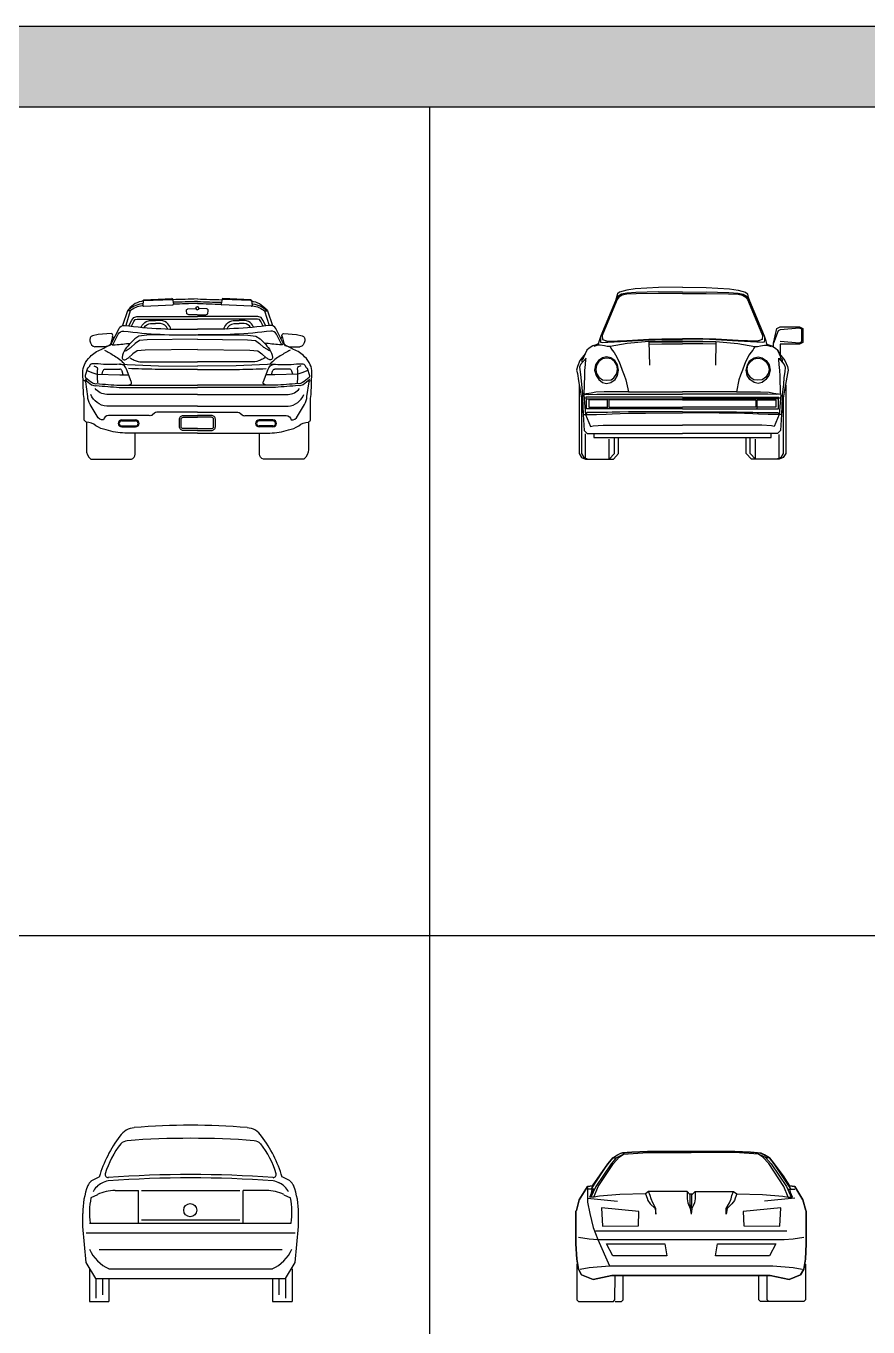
# Model space of a CAD drawing. Header units: millimetres. Extents: x 1343 to 64046, y 44602 to 77982.
# Drawn here: x 23819 to 30364, y 67861 to 77982 of the extents above; entities that cross this region are included whole.
import ezdxf

# ---------------------------------------------------------------- set-up
doc = ezdxf.new("R2010")
doc.units = ezdxf.units.MM
doc.set_wipeout_variables(frame=1)
doc.layers.add('www.cad-blocks.net', color=7, linetype='Continuous')

# ---------------------------------------------------------------- blocks, each defined once
blk = doc.blocks.new('A$C0C9D06A5')
blk.add_wipeout([(1373, 203), (1373, 38), (1382, 14), (1403, 0), (1719, 0), (1744, 34), (1753, 76), (1753, 288), (1770, 302), (1780, 674), (1768, 734), (1724, 796), (1684, 829), (1588, 879), (1647, 873), (1686, 873), (1713, 890), (1725, 926), (1723, 943), (1705, 959), (1683, 965), (1661, 970), (1611, 974), (1561, 978), (1549, 969), (1550, 953), (1539, 937), (1499, 1017), (1482, 1035), (1473, 1039), (1434, 1153), (1405, 1188), (1387, 1201), (1369, 1210), (1325, 1227), (1312, 1229), (1312, 1234), (1310, 1238), (1306, 1239), (1087, 1249), (1084, 1248), (1082, 1245), (1081, 1240), (891, 1246), (699, 1240), (698, 1245), (696, 1248), (693, 1249), (474, 1239), (470, 1238), (468, 1234), (468, 1229), (455, 1227), (413, 1212), (393, 1201), (393, 1201), (375, 1188), (350, 1158), (346, 1153), (307, 1039), (298, 1035), (281, 1017), (241, 937), (230, 953), (232, 962), (228, 974), (223, 977), (219, 978), (119, 970), (75, 959), (57, 943), (55, 920), (67, 890), (94, 873), (172, 874), (192, 879), (182, 874), (96, 829), (56, 796), (12, 734), (0, 674), (2, 619), (4, 545), (10, 442), (10, 371), (10, 302), (27, 288), (27, 76), (36, 34), (61, 0), (377, 0), (398, 14), (407, 38), (407, 203)])
for p, q in [((468, 1234), (465, 1196)), ((474, 1239), (693, 1249)), ((474, 1233), (693, 1243)), ((698, 1245), (705, 1207)), ((1082, 1245), (1075, 1207)), ((1306, 1239), (1087, 1249)), ((1306, 1233), (1087, 1243)), ((1312, 1234), (1315, 1196)), ((346, 1153), (307, 1039)), ((368, 1153), (333, 1039)), ((471, 1190), (700, 1200)), ((1309, 1190), (1080, 1200)), ((1412, 1153), (1447, 1039)), ((1434, 1153), (1473, 1039)), ((527, 1078), (565, 1078)), ((527, 1054), (565, 1054)), ((604, 1078), (565, 1078)), ((604, 1054), (565, 1054)), ((1176, 1078), (1215, 1078)), ((1176, 1054), (1215, 1054)), ((1253, 1078), (1215, 1078)), ((1253, 1054), (1215, 1054)), ((230, 953), (217, 901)), ((403, 935), (369, 903)), ((436, 956), (403, 935)), ((439, 922), (406, 900)), ((498, 963), (436, 956)), ((501, 928), (439, 922)), ((890, 967), (498, 963)), ((890, 932), (501, 928)), ((890, 967), (1282, 963)), ((890, 932), (1279, 928)), ((1279, 928), (1341, 922)), ((1282, 963), (1344, 956)), ((1341, 922), (1374, 900)), ((1344, 956), (1377, 935)), ((1377, 935), (1411, 903)), ((1550, 953), (1563, 901)), ((172, 874), (94, 873)), ((211, 884), (172, 874)), ((217, 901), (211, 884)), ((388, 820), (354, 789)), ((406, 900), (372, 868)), ((421, 842), (388, 820)), ((483, 848), (421, 842)), ((890, 852), (483, 848)), ((890, 852), (1297, 848)), ((1297, 848), (1359, 842)), ((1359, 842), (1392, 820)), ((1374, 900), (1408, 868)), ((1392, 820), (1426, 789)), ((1563, 901), (1569, 884)), ((1569, 884), (1608, 874)), ((1608, 874), (1686, 873)), ((32, 690), (78, 672)), ((78, 672), (108, 660)), ((108, 660), (288, 656)), ((288, 656), (356, 656)), ((1492, 656), (1424, 656)), ((1672, 660), (1492, 656)), ((1702, 672), (1672, 660)), ((1748, 690), (1702, 672)), ((890, 503), (185, 503)), ((890, 412), (185, 412)), ((890, 503), (1595, 503)), ((890, 412), (1595, 412)), ((302, 306), (410, 306)), ((1478, 306), (1370, 306)), ((302, 298), (410, 298)), ((302, 258), (410, 258)), ((302, 251), (410, 251)), ((1478, 298), (1370, 298)), ((1478, 258), (1370, 258)), ((1478, 251), (1370, 251))]:
    blk.add_line(p, q)
for points in [[(469, 1229, 0.003442), (455, 1227, 0.195239), (346, 1153)], [(889, 1246, -0.002341), (699, 1240, -0.002341)], [(890, 1226, -0.002301), (702, 1220, -0.002301)], [(890, 1226, 0.002301), (1078, 1220, 0.002301)], [(891, 1246, 0.002341), (1081, 1240, 0.002341)], [(1311, 1229, -0.003442), (1325, 1227, -0.195239), (1434, 1153)], [(466, 1209, 0.002086), (458, 1207, 0.158223), (346, 1153)], [(466, 1194, 0.001402), (460, 1193, 0.136653), (368, 1153, 0.136653)], [(890, 1211, -0.002271), (705, 1205, -0.002271)], [(889, 1122), (829, 1122, -0.192449), (808, 1130), (805, 1156, -0.477894), (817, 1168), (879, 1171, 0.369762), (890, 1161, 0.292319)], [(879, 1171, -0.133339), (882, 1182, -0.192535), (890, 1185, -0.192535)], [(890, 1211, 0.002271), (1075, 1205, 0.002271)], [(901, 1171, 0.133339), (898, 1182, 0.192535), (890, 1185, 0.192535)], [(891, 1122), (951, 1122, 0.192449), (972, 1130), (975, 1156, 0.477894), (963, 1168), (901, 1171, -0.369762), (890, 1161, -0.292319)], [(1314, 1209, -0.002086), (1322, 1207, -0.158223), (1434, 1153)], [(1314, 1194, -0.001402), (1320, 1193, -0.136653), (1412, 1153, -0.136653)], [(221, 896), (281, 1017, -0.313695), (323, 1040, 0.039235), (890, 1012, -1.106643)], [(452, 1026, -0.00227), (455, 1031, -0.159797), (492, 1070, -0.112669), (527, 1078)], [(476, 1024, -0.242964), (527, 1054)], [(685, 1012, 0.009136), (676, 1031, 0.159797), (638, 1070, 0.112669), (604, 1078)], [(660, 1013, 0.000575), (659, 1014, 0.290372), (604, 1054)], [(1559, 896), (1499, 1017, 0.313695), (1457, 1040, -0.039235), (890, 1012, 1.106643)], [(1095, 1012, -0.009136), (1104, 1031, -0.159797), (1142, 1070, -0.112669), (1176, 1078)], [(1120, 1013, -0.000575), (1121, 1014, -0.290372), (1176, 1054)], [(1328, 1026, 0.00227), (1325, 1031, 0.159797), (1288, 1070, 0.112669), (1253, 1078)], [(1304, 1024, 0.242964), (1253, 1054)], [(119, 970), (75, 959, 0.255954), (57, 943, 0.109928), (55, 920, 0.328216), (94, 873, -1.878061)], [(241, 937), (230, 953, 0.563388), (219, 978), (119, 970)], [(234, 889), (275, 973, -0.313695), (318, 996, 0.039235), (884, 968)], [(1546, 889), (1505, 973, 0.313695), (1462, 996, -0.039235), (896, 968)], [(1539, 937), (1550, 953, -0.563388), (1561, 978), (1661, 970)], [(1661, 970), (1705, 959, -0.255954), (1723, 943, -0.109928), (1725, 920, -0.328216), (1686, 873, 1.878061)], [(27, 288, -0.053296), (10, 302), (10, 440, 0.041329), (6, 502), (0, 674, -0.114228), (12, 734, -0.09631), (56, 796, -0.03892), (96, 829, -0.069384), (142, 853, 0.014198), (221, 896, 0.091075)], [(168, 848, -0.014146), (246, 803, -0.06722), (324, 740, -0.39548)], [(221, 896, 0.227198), (240, 889), (252, 890, -0.00038), (368, 901, -0.00038)], [(369, 903, 0.01635), (330, 855, 0.147608), (305, 791, 0.198133), (309, 779, 0.36084), (333, 775, 0.017716), (354, 789, 0.024493)], [(319, 839, 0.112771), (351, 855, 0.017716), (372, 868)], [(1461, 839, -0.112771), (1430, 855, -0.017716), (1408, 868)], [(1411, 903, -0.01635), (1450, 855, -0.147608), (1475, 791, -0.198133), (1471, 779, -0.36084), (1447, 775, -0.017716), (1426, 789, -0.024493)], [(1559, 896, -0.227198), (1540, 889), (1528, 890, 0.00038), (1412, 901, 0.00038)], [(1612, 848, 0.014146), (1534, 803, 0.06722), (1456, 740, 0.39548)], [(1753, 288, 0.053296), (1770, 302), (1770, 440, -0.041329), (1774, 502), (1780, 674, 0.114228), (1768, 734, 0.09631), (1724, 796, 0.03892), (1684, 829, 0.069384), (1638, 853, -0.014198), (1559, 896, -0.091075)], [(343, 574, 0.181211), (375, 585, 0.454835), (375, 603), (339, 701, 0.166159), (316, 731, 0.162191), (284, 738, -0.044364), (120, 740, 0.026515), (78, 742, 0.279915), (53, 727, -0.101088), (37, 707), (19, 650, 0.225263), (21, 636, 0.765898)], [(85, 726), (103, 719, -0.339219), (113, 702, 0.051811), (115, 593, 0.722771)], [(366, 787, 0.017844), (400, 770, 0.10387), (459, 757), (890, 757)], [(1414, 787, -0.017844), (1380, 770, -0.10387), (1321, 757), (890, 757)], [(1437, 574, -0.181211), (1405, 585, -0.454835), (1405, 603), (1441, 701, -0.166159), (1464, 731, -0.162191), (1496, 738, 0.044364), (1660, 740, -0.026515), (1702, 742, -0.279915), (1727, 727, 0.101088), (1743, 707), (1761, 650, -0.225263), (1759, 636, -0.765898)], [(1695, 726), (1677, 719, 0.339219), (1667, 702, -0.051811), (1665, 593, -0.722771)], [(111, 333), (57, 425, -0.123165), (38, 487), (22, 601, 0.406033), (8, 612, 0.406033)], [(17, 621, 0.038726), (68, 579, 0.193943), (104, 572, 0.004191), (283, 558), (890, 558)], [(21, 636, 0.038726), (72, 595, 0.193943), (108, 587, 0.004191), (286, 574), (890, 574)], [(149, 660), (155, 683, -0.241561), (169, 699), (288, 699)], [(313, 656), (306, 683, 0.241561), (292, 699), (288, 699)], [(563, 698, -0.005791), (356, 704, -6.593652)], [(1759, 636, -0.038726), (1708, 595, -0.193943), (1672, 587, -0.004191), (1494, 574), (890, 574)], [(1763, 621, -0.038726), (1712, 579, -0.193943), (1676, 572, -0.004191), (1497, 558), (890, 558)], [(1217, 698, 0.005791), (1424, 704, 6.593652)], [(1467, 656), (1474, 683, -0.241561), (1488, 699), (1492, 699)], [(1631, 660), (1625, 683, 0.241561), (1611, 699), (1492, 699)], [(1669, 333), (1723, 425, 0.123165), (1742, 487), (1758, 601, -0.406033), (1772, 612, -0.406033)], [(185, 503, -0.212621), (95, 549)], [(1595, 503, 0.212621), (1685, 549)], [(185, 412, -0.292958), (62, 503)], [(1595, 412, 0.292958), (1718, 503)], [(890, 365), (576, 365, 0.192454), (557, 357), (541, 344, -0.208195), (515, 338), (199, 338, 0.372829), (161, 305, -0.282593), (111, 333)], [(890, 223), (780, 223, -0.414214), (751, 253), (751, 310), (751, 310, -0.414214), (780, 340), (890, 340)], [(890, 237), (780, 237, -0.414214), (764, 253), (764, 310, -0.414214), (780, 326), (890, 326)], [(890, 365), (1204, 365, -0.192454), (1223, 357), (1239, 344, 0.208195), (1265, 338), (1581, 338, -0.372829), (1619, 305, 0.282593), (1669, 333)], [(890, 223), (1000, 223, 0.414214), (1030, 253), (1030, 310), (1030, 310, 0.414214), (1000, 340), (890, 340)], [(890, 237), (1000, 237, 0.414214), (1016, 253), (1016, 310, 0.414214), (1000, 326), (890, 326)], [(27, 288), (27, 76, 0.210416), (61, 0)], [(102, 258, 0.189566), (27, 288, 0.189566)], [(61, 0), (377, 0, 0.30795), (407, 38), (407, 203)], [(890, 203), (326, 203, -0.08214), (182, 227, -0.098752), (102, 258)], [(890, 203), (1454, 203, 0.08214), (1598, 227, 0.098752), (1678, 258)], [(1719, 0), (1403, 0, -0.30795), (1373, 38), (1373, 203)], [(1678, 258, -0.189566), (1753, 288, -0.189566)], [(1753, 288), (1753, 76, -0.210416), (1719, 0)]]:
    blk.add_lwpolyline(points, format="xyb")
for points in [[(368, 1153), (346, 1153)], [(1412, 1153), (1434, 1153)], [(358, 1037), (381, 1081), (395, 1102), (420, 1109), (454, 1109), (890, 1109)], [(378, 1034), (397, 1071), (407, 1086), (423, 1090), (890, 1090)], [(518, 1053), (518, 1053)], [(612, 1053), (612, 1053)], [(1422, 1037), (1399, 1081), (1385, 1102), (1360, 1109), (1326, 1109), (890, 1109)], [(1402, 1034), (1383, 1071), (1373, 1086), (1357, 1090), (890, 1090)], [(1168, 1053), (1168, 1053)], [(1262, 1053), (1262, 1053)], [(284, 738), (589, 726), (890, 724)], [(1496, 738), (1191, 726), (890, 724)], [(890, 696), (563, 698)], [(890, 696), (1217, 698)]]:
    blk.add_lwpolyline(points)
for centre, radius, start, end in [((474, 1234), 5.34, 92.5909, 175.5372), ((475, 1228), 5.34, 92.5909, 175.5372), ((693, 1244), 5.34, 9.6445, 92.5909), ((694, 1238), 5.34, 9.6445, 92.5909), ((1086, 1238), 5.34, 87.4091, 170.3555), ((1087, 1244), 5.34, 87.4091, 170.3555), ((1306, 1234), 5.34, 4.4628, 87.4091), ((1305, 1228), 5.34, 4.4628, 87.4091), ((471, 1195), 5.34, 175.5372, 272.5909), ((699, 1206), 5.34, 272.5909, 9.6445), ((1081, 1206), 5.34, 170.3555, 267.4091), ((1309, 1195), 5.34, 267.4091, 4.4628), ((302, 278), 27.5, 90, 270), ((410, 278), 27.5, 270, 90), ((1370, 278), 27.5, 90, 270), ((1370, 278), 27.5, 90, 270), ((1478, 278), 27.5, 270, 90), ((302, 278), 20, 90, 270), ((410, 278), 20, 270, 90), ((1370, 278), 20, 90, 270), ((1478, 278), 20, 270, 90)]:
    blk.add_arc(centre, radius, start, end)
blk = doc.blocks.new('A$C0E0D5563')
for p, q in [((456, 1324), (390, 1315)), ((638, 1335), (456, 1324)), ((822, 1337), (638, 1335)), ((823, 1337), (1007, 1335)), ((1007, 1335), (1189, 1324)), ((1189, 1324), (1255, 1315)), ((302, 1232), (188, 960)), ((308, 1224), (200, 961)), ((313, 1268), (302, 1232)), ((320, 1265), (302, 1232)), ((316, 1241), (308, 1224)), ((317, 1287), (313, 1268)), ((328, 1261), (316, 1241)), ((333, 1299), (317, 1287)), ((350, 1283), (320, 1265)), ((354, 1275), (328, 1261)), ((390, 1315), (333, 1299)), ((390, 1290), (350, 1283)), ((390, 1283), (354, 1275)), ((461, 1295), (390, 1290)), ((463, 1286), (390, 1283)), ((638, 1301), (461, 1295)), ((638, 1289), (463, 1286)), ((823, 1300), (638, 1301)), ((823, 1289), (638, 1289)), ((823, 1300), (1007, 1301)), ((823, 1289), (1007, 1289)), ((1007, 1301), (1184, 1295)), ((1007, 1289), (1182, 1286)), ((1182, 1286), (1255, 1283)), ((1184, 1295), (1255, 1290)), ((1255, 1315), (1312, 1299)), ((1255, 1290), (1295, 1283)), ((1255, 1283), (1291, 1275)), ((1291, 1275), (1317, 1261)), ((1295, 1283), (1325, 1265)), ((1312, 1299), (1328, 1287)), ((1317, 1261), (1329, 1241)), ((1325, 1265), (1343, 1232)), ((1328, 1287), (1332, 1268)), ((1329, 1241), (1337, 1224)), ((1332, 1268), (1343, 1232)), ((1337, 1224), (1445, 961)), ((1343, 1232), (1457, 960)), ((1531, 902), (1556, 1016)), ((1556, 1016), (1582, 1029)), ((1582, 1029), (1734, 1029)), ((1734, 1019), (1582, 1007)), ((1734, 1029), (1759, 1016)), ((1750, 1010), (1734, 1019)), ((1759, 1016), (1759, 908)), ((175, 919), (168, 895)), ((188, 960), (175, 919)), ((185, 951), (185, 927)), ((185, 927), (187, 911)), ((200, 961), (202, 930)), ((202, 930), (224, 922)), ((224, 922), (244, 917)), ((244, 917), (390, 924)), ((244, 910), (390, 918)), ((390, 924), (562, 932)), ((390, 918), (562, 928)), ((562, 915), (392, 899)), ((562, 932), (664, 937)), ((562, 928), (664, 934)), ((664, 918), (562, 915)), ((562, 915), (566, 730)), ((563, 911), (664, 913)), ((664, 937), (823, 937)), ((664, 934), (823, 934)), ((823, 918), (664, 918)), ((664, 913), (823, 913)), ((981, 937), (823, 937)), ((981, 934), (823, 934)), ((823, 918), (981, 918)), ((981, 913), (823, 913)), ((1083, 932), (981, 937)), ((1083, 928), (981, 934)), ((981, 918), (1083, 915)), ((1082, 911), (981, 913)), ((1083, 915), (1079, 730)), ((1255, 924), (1083, 932)), ((1255, 918), (1083, 928)), ((1083, 915), (1253, 899)), ((1401, 917), (1255, 924)), ((1401, 910), (1255, 918)), ((1421, 922), (1401, 917)), ((1443, 930), (1421, 922)), ((1445, 961), (1443, 930)), ((1457, 960), (1470, 919)), ((1460, 927), (1458, 911)), ((1460, 951), (1460, 927)), ((1470, 919), (1477, 895)), ((1566, 997), (1531, 902)), ((1582, 1007), (1566, 997)), ((1582, 918), (1734, 905)), ((1734, 905), (1750, 914)), ((1750, 914), (1750, 1010)), ((68, 819), (47, 793)), ((56, 794), (80, 844)), ((81, 848), (68, 819)), ((99, 864), (81, 848)), ((127, 881), (99, 864)), ((159, 891), (127, 881)), ((165, 886), (133, 877)), ((168, 896), (159, 891)), ((184, 886), (165, 886)), ((216, 881), (184, 886)), ((187, 911), (200, 908)), ((200, 908), (224, 909)), ((239, 877), (216, 881)), ((224, 909), (244, 910)), ((260, 875), (239, 877)), ((392, 899), (260, 875)), ((260, 875), (267, 864)), ((267, 864), (276, 848)), ((276, 848), (291, 830)), ((291, 830), (303, 812)), ((303, 812), (328, 763)), ((564, 894), (664, 897)), ((664, 897), (823, 898)), ((981, 897), (823, 898)), ((1081, 894), (981, 897)), ((1253, 899), (1385, 875)), ((1342, 812), (1317, 763)), ((1354, 830), (1342, 812)), ((1369, 848), (1354, 830)), ((1378, 864), (1369, 848)), ((1385, 875), (1378, 864)), ((1385, 875), (1406, 877)), ((1421, 909), (1401, 910)), ((1406, 877), (1429, 881)), ((1445, 908), (1421, 909)), ((1429, 881), (1461, 886)), ((1458, 911), (1445, 908)), ((1461, 886), (1480, 886)), ((1477, 896), (1486, 891)), ((1480, 886), (1512, 877)), ((1486, 891), (1518, 881)), ((1518, 881), (1546, 864)), ((1531, 873), (1531, 902)), ((1546, 864), (1564, 848)), ((1564, 848), (1577, 819)), ((1589, 794), (1565, 844)), ((1577, 819), (1598, 793)), ((1582, 895), (1582, 816)), ((1734, 895), (1582, 895)), ((1759, 908), (1734, 895)), ((6, 721), (0, 692)), ((25, 766), (6, 721)), ((31, 735), (24, 715)), ((24, 715), (27, 680)), ((47, 793), (25, 766)), ((74, 785), (31, 735)), ((44, 775), (55, 780)), ((44, 756), (44, 775)), ((47, 754), (44, 756)), ((55, 780), (56, 794)), ((64, 689), (69, 737)), ((69, 737), (73, 775)), ((73, 775), (74, 785)), ((147, 733), (140, 692)), ((170, 766), (147, 733)), ((156, 731), (149, 698)), ((174, 759), (156, 731)), ((202, 789), (170, 766)), ((202, 779), (174, 759)), ((233, 796), (202, 789)), ((235, 785), (202, 779)), ((265, 789), (233, 796)), ((268, 779), (235, 785)), ((297, 766), (265, 789)), ((294, 759), (268, 779)), ((313, 732), (294, 759)), ((317, 733), (297, 766)), ((319, 699), (313, 732)), ((326, 692), (317, 733)), ((328, 763), (340, 735)), ((340, 735), (355, 692)), ((1305, 735), (1290, 692)), ((1317, 763), (1305, 735)), ((1319, 692), (1328, 733)), ((1326, 699), (1332, 732)), ((1328, 733), (1348, 766)), ((1332, 732), (1351, 759)), ((1348, 766), (1380, 789)), ((1351, 759), (1377, 779)), ((1377, 779), (1410, 785)), ((1380, 789), (1412, 796)), ((1410, 785), (1443, 779)), ((1412, 796), (1443, 789)), ((1443, 789), (1475, 766)), ((1443, 779), (1471, 759)), ((1471, 759), (1489, 731)), ((1475, 766), (1498, 733)), ((1489, 731), (1496, 698)), ((1498, 733), (1505, 692)), ((1571, 785), (1614, 735)), ((1572, 775), (1571, 785)), ((1576, 737), (1572, 775)), ((1581, 689), (1576, 737)), ((1590, 780), (1589, 794)), ((1601, 775), (1590, 780)), ((1598, 793), (1620, 766)), ((1598, 754), (1601, 756)), ((1601, 756), (1601, 775)), ((1614, 735), (1621, 715)), ((1621, 715), (1618, 680)), ((1620, 766), (1639, 721)), ((1639, 721), (1645, 692)), ((0, 692), (6, 667)), ((6, 667), (16, 610)), ((16, 610), (28, 537)), ((27, 680), (33, 635)), ((33, 635), (37, 581)), ((60, 505), (63, 647)), ((63, 647), (64, 689)), ((140, 692), (151, 651)), ((149, 698), (156, 665)), ((151, 651), (173, 619)), ((156, 665), (174, 637)), ((173, 619), (202, 596)), ((174, 637), (202, 618)), ((202, 618), (235, 614)), ((235, 614), (268, 618)), ((265, 596), (299, 619)), ((268, 618), (290, 633)), ((290, 633), (313, 665)), ((299, 619), (318, 651)), ((313, 665), (319, 699)), ((318, 651), (326, 692)), ((355, 692), (370, 654)), ((370, 654), (383, 618)), ((383, 618), (403, 524)), ((1262, 618), (1242, 524)), ((1275, 654), (1262, 618)), ((1290, 692), (1275, 654)), ((1327, 651), (1319, 692)), ((1332, 665), (1326, 699)), ((1346, 619), (1327, 651)), ((1355, 633), (1332, 665)), ((1380, 596), (1346, 619)), ((1377, 618), (1355, 633)), ((1410, 614), (1377, 618)), ((1443, 618), (1410, 614)), ((1471, 637), (1443, 618)), ((1472, 619), (1443, 596)), ((1489, 665), (1471, 637)), ((1494, 651), (1472, 619)), ((1496, 698), (1489, 665)), ((1505, 692), (1494, 651)), ((1582, 647), (1581, 689)), ((1585, 505), (1582, 647)), ((1612, 635), (1608, 581)), ((1618, 680), (1612, 635)), ((1629, 610), (1617, 537)), ((1639, 667), (1629, 610)), ((1645, 692), (1639, 667)), ((19, 576), (19, 44)), ((28, 537), (38, 475)), ((37, 581), (47, 505)), ((114, 514), (57, 505)), ((149, 521), (114, 514)), ((215, 524), (149, 521)), ((202, 596), (233, 588)), ((244, 524), (215, 524)), ((233, 588), (265, 596)), ((279, 524), (244, 524)), ((333, 524), (279, 524)), ((403, 524), (333, 524)), ((403, 524), (823, 524)), ((1242, 524), (823, 524)), ((1242, 524), (1312, 524)), ((1312, 524), (1366, 524)), ((1366, 524), (1401, 524)), ((1412, 588), (1380, 596)), ((1401, 524), (1430, 524)), ((1443, 596), (1412, 588)), ((1430, 524), (1496, 521)), ((1496, 521), (1531, 514)), ((1531, 514), (1588, 505)), ((1608, 581), (1598, 505)), ((1617, 537), (1607, 475)), ((1626, 576), (1626, 44)), ((38, 475), (51, 346)), ((38, 475), (38, 44)), ((47, 505), (47, 480)), ((47, 480), (51, 346)), ((57, 505), (94, 503)), ((57, 499), (70, 346)), ((73, 483), (73, 470)), ((823, 483), (73, 483)), ((73, 470), (823, 470)), ((76, 391), (76, 470)), ((94, 503), (158, 505)), ((95, 460), (95, 403)), ((241, 460), (95, 460)), ((158, 505), (823, 505)), ((241, 391), (241, 460)), ((251, 460), (251, 403)), ((823, 460), (251, 460)), ((1487, 505), (823, 505)), ((823, 483), (1572, 483)), ((1572, 470), (823, 470)), ((823, 460), (1394, 460)), ((1394, 460), (1394, 403)), ((1404, 460), (1550, 460)), ((1404, 391), (1404, 460)), ((1551, 503), (1487, 505)), ((1550, 460), (1550, 403)), ((1588, 505), (1551, 503)), ((1569, 391), (1569, 470)), ((1572, 483), (1572, 470)), ((1588, 499), (1575, 346)), ((1598, 480), (1594, 346)), ((1607, 475), (1594, 346)), ((1598, 505), (1598, 480)), ((1607, 475), (1607, 44)), ((51, 346), (59, 222)), ((51, 346), (89, 346)), ((79, 362), (70, 346)), ((70, 346), (108, 254)), ((823, 391), (76, 391)), ((152, 362), (79, 362)), ((89, 346), (155, 346)), ((95, 403), (241, 403)), ((203, 363), (152, 362)), ((155, 346), (231, 350)), ((241, 363), (203, 363)), ((231, 350), (276, 352)), ((276, 364), (241, 363)), ((251, 403), (823, 403)), ((337, 365), (276, 364)), ((276, 352), (340, 355)), ((403, 367), (337, 365)), ((340, 355), (403, 357)), ((537, 368), (403, 367)), ((403, 357), (537, 358)), ((823, 368), (537, 368)), ((537, 358), (823, 359)), ((1394, 403), (823, 403)), ((823, 391), (1569, 391)), ((823, 368), (1108, 368)), ((1108, 358), (823, 359)), ((1108, 368), (1242, 367)), ((1242, 357), (1108, 358)), ((1242, 367), (1308, 365)), ((1305, 355), (1242, 357)), ((1369, 352), (1305, 355)), ((1308, 365), (1369, 364)), ((1369, 364), (1404, 363)), ((1414, 350), (1369, 352)), ((1550, 403), (1404, 403)), ((1404, 363), (1442, 363)), ((1490, 346), (1414, 350)), ((1442, 363), (1493, 362)), ((1556, 346), (1490, 346)), ((1493, 362), (1566, 362)), ((1575, 346), (1537, 254)), ((1594, 346), (1556, 346)), ((1566, 362), (1575, 346)), ((1594, 346), (1586, 222)), ((59, 222), (82, 200)), ((108, 254), (130, 260)), ((130, 260), (206, 265)), ((206, 265), (823, 265)), ((1439, 265), (823, 265)), ((1515, 260), (1439, 265)), ((1537, 254), (1515, 260)), ((1586, 222), (1563, 200)), ((70, 0), (70, 197)), ((82, 200), (823, 200)), ((133, 200), (133, 168)), ((133, 168), (1512, 168)), ((254, 0), (254, 155)), ((295, 44), (295, 168)), ((327, 44), (327, 168)), ((1563, 200), (823, 200)), ((1318, 44), (1318, 168)), ((1350, 44), (1350, 168)), ((1391, 0), (1391, 155)), ((1512, 168), (1512, 200)), ((1575, 0), (1575, 191)), ((19, 44), (38, 13)), ((38, 44), (57, 13)), ((38, 13), (70, 0)), ((57, 13), (89, 0)), ((70, 0), (286, 0)), ((89, 0), (254, 0)), ((254, 0), (295, 44)), ((286, 0), (327, 44)), ((1359, 0), (1318, 44)), ((1391, 0), (1350, 44)), ((1575, 0), (1359, 0)), ((1556, 0), (1391, 0)), ((1588, 13), (1556, 0)), ((1607, 13), (1575, 0)), ((1607, 44), (1588, 13)), ((1626, 44), (1607, 13))]:
    blk.add_line(p, q)
blk = doc.blocks.new('A$C086D1271')
blk.add_blockref('A$C0E0D5563', (0, 0))
blk = doc.blocks.new('A$C69AE75DE')
for p, q in [((64, 938), (127, 969)), ((147, 922), (149, 923)), ((1530, 922), (1527, 923)), ((1612, 938), (1549, 969)), ((113, 831), (62, 806)), ((250, 864), (432, 864)), ((432, 610), (432, 864)), ((457, 864), (1219, 864)), ((1245, 610), (1245, 864)), ((1427, 864), (1245, 864)), ((1563, 831), (1614, 806)), ((0, 584), (0, 686)), ((51, 610), (1619, 610)), ((457, 635), (1219, 635)), ((1676, 584), (1676, 686)), ((25, 305), (0, 584)), ((1651, 533), (25, 533)), ((1651, 305), (1676, 584)), ((127, 406), (1549, 406)), ((102, 178), (25, 305)), ((1575, 178), (1651, 305)), ((51, 254), (51, 0)), ((203, 254), (1473, 254)), ((1626, 254), (1626, 0)), ((102, 178), (1575, 178)), ((102, 178), (102, 25)), ((152, 178), (152, 51)), ((203, 178), (203, 0)), ((1473, 178), (1473, 0)), ((1524, 178), (1524, 51)), ((1575, 178), (1575, 25)), ((51, 0), (203, 0)), ((1473, 0), (1626, 0))]:
    blk.add_line(p, q)
blk.add_circle((835, 711), 50.8)
for centre, radius, start, end in [((413, 1201), 152, 94.942, 145.6713), ((838, -3721), 5093, 85.058, 94.942), ((1264, 1201), 152, 34.3287, 85.058), ((1082, 688), 995, 143.0366, 163.6427), ((865, 785), 722, 142.177, 163.126), ((350, 1175), 76.2, 94.6486, 136.4352), ((838, -5295), 6565, 85.6807, 94.3193), ((1326, 1175), 76.2, 43.5648, 85.3514), ((812, 785), 722, 16.874, 37.823), ((594, 688), 995, 16.3573, 36.9634), ((172, 830), 152, 135, 151.7453), ((214, 785), 152, 116.1954, 152.8045), ((221, 781), 159, 98.7429, 118.0058), ((199, 989), 25.4, 166.7412, 265.7231), ((838, -7610), 8598, 85.7231, 94.2769), ((838, -7636), 8598, 85.7231, 94.2769), ((1478, 989), 25.4, 274.2769, 13.2588), ((1455, 781), 159, 61.9942, 81.2571), ((1463, 785), 152, 27.1955, 63.8046), ((1505, 830), 152, 28.2547, 45), ((590, 695), 590, 159.4295, 180.864), ((250, 559), 305, 90, 116.5651), ((1427, 559), 305, 63.4349, 90), ((1086, 695), 590, 359.136, 20.5705), ((590, 695), 539, 168.1023, 189.0805), ((1086, 695), 539, 350.9195, 11.8977), ((343, 546), 324, 205.56, 244.44), ((1333, 546), 324, 295.56, 334.44)]:
    blk.add_arc(centre, radius, start, end)
blk = doc.blocks.new('A$C10205F9E')
for p, q in [((286, 1117), (249, 1072)), ((249, 1072), (286, 1117)), ((314, 1117), (274, 1072)), ((341, 1150), (286, 1117)), ((286, 1117), (324, 1141)), ((286, 1117), (314, 1117)), ((291, 1073), (336, 1123)), ((314, 1117), (322, 1123)), ((322, 1123), (371, 1147)), ((324, 1141), (350, 1155)), ((336, 1123), (371, 1147)), ((363, 1158), (341, 1150)), ((350, 1155), (435, 1161)), ((435, 1161), (363, 1158)), ((371, 1147), (557, 1160)), ((557, 1167), (435, 1161)), ((435, 1161), (557, 1167)), ((1234, 1167), (557, 1167)), ((557, 1167), (1234, 1167)), ((557, 1160), (895, 1160)), ((1234, 1160), (895, 1160)), ((1356, 1161), (1234, 1167)), ((1234, 1167), (1356, 1161)), ((1420, 1147), (1234, 1160)), ((1440, 1155), (1356, 1161)), ((1356, 1161), (1427, 1158)), ((1469, 1123), (1420, 1147)), ((1454, 1123), (1420, 1147)), ((1427, 1158), (1449, 1150)), ((1467, 1141), (1440, 1155)), ((1449, 1150), (1505, 1117)), ((1499, 1073), (1454, 1123)), ((1505, 1117), (1467, 1141)), ((1476, 1117), (1469, 1123)), ((1476, 1117), (1517, 1072)), ((1505, 1117), (1476, 1117)), ((1542, 1072), (1505, 1117)), ((1505, 1117), (1542, 1072)), ((121, 877), (249, 1072)), ((129, 901), (249, 1072)), ((274, 1072), (154, 894)), ((174, 894), (291, 1073)), ((249, 1072), (181, 977)), ((1616, 894), (1499, 1073)), ((1517, 1072), (1637, 894)), ((1670, 877), (1542, 1072)), ((1661, 901), (1542, 1072)), ((1542, 1072), (1610, 977)), ((181, 977), (129, 901)), ((1610, 977), (1661, 901)), ((89, 894), (25, 790)), ((25, 790), (89, 894)), ((129, 901), (89, 894)), ((89, 894), (129, 901)), ((89, 888), (89, 805)), ((127, 875), (89, 875)), ((107, 812), (140, 875)), ((107, 812), (121, 844)), ((140, 812), (107, 812)), ((154, 894), (116, 812)), ((127, 875), (121, 877)), ((121, 844), (127, 875)), ((140, 875), (127, 875)), ((140, 812), (174, 894)), ((182, 820), (140, 812)), ((340, 834), (182, 820)), ((540, 837), (340, 834)), ((565, 856), (540, 837)), ((540, 837), (553, 805)), ((578, 825), (565, 856)), ((864, 856), (565, 856)), ((584, 799), (578, 825)), ((864, 856), (864, 799)), ((889, 831), (864, 856)), ((883, 837), (908, 837)), ((889, 761), (889, 831)), ((902, 831), (927, 856)), ((902, 761), (902, 831)), ((927, 856), (1225, 856)), ((927, 856), (927, 799)), ((1206, 799), (1213, 825)), ((1213, 825), (1225, 856)), ((1225, 856), (1251, 837)), ((1251, 837), (1238, 805)), ((1251, 837), (1451, 834)), ((1451, 834), (1608, 820)), ((1608, 820), (1651, 812)), ((1651, 812), (1616, 894)), ((1637, 894), (1674, 812)), ((1651, 875), (1702, 875)), ((1651, 812), (1683, 812)), ((1702, 894), (1661, 901)), ((1661, 901), (1702, 894)), ((1664, 875), (1670, 877)), ((1670, 844), (1664, 875)), ((1683, 812), (1670, 844)), ((1765, 790), (1702, 894)), ((1702, 894), (1765, 790)), ((5, 709), (0, 704)), ((0, 704), (5, 709)), ((25, 790), (5, 709)), ((5, 709), (25, 790)), ((89, 805), (89, 774)), ((89, 805), (324, 780)), ((89, 774), (108, 685)), ((198, 728), (207, 587)), ((490, 700), (198, 728)), ((553, 805), (559, 786)), ((559, 786), (578, 761)), ((578, 761), (616, 723)), ((597, 767), (584, 799)), ((622, 723), (597, 767)), ((616, 723), (622, 679)), ((622, 679), (622, 723)), ((864, 799), (870, 767)), ((870, 767), (889, 723)), ((895, 723), (889, 761)), ((889, 723), (895, 679)), ((895, 723), (902, 761)), ((902, 723), (895, 679)), ((921, 767), (902, 723)), ((927, 799), (921, 767)), ((1168, 723), (1194, 767)), ((1168, 679), (1168, 723)), ((1175, 723), (1168, 679)), ((1213, 761), (1175, 723)), ((1194, 767), (1206, 799)), ((1232, 786), (1213, 761)), ((1238, 805), (1232, 786)), ((1593, 728), (1301, 700)), ((1702, 805), (1467, 780)), ((1584, 587), (1593, 728)), ((1786, 709), (1765, 790)), ((1765, 790), (1786, 709)), ((1791, 704), (1786, 709)), ((1786, 709), (1791, 704)), ((0, 704), (0, 507)), ((0, 507), (0, 704)), ((108, 685), (133, 577)), ((487, 588), (490, 700)), ((1301, 700), (1304, 588)), ((1791, 507), (1791, 704)), ((1791, 704), (1791, 507)), ((0, 507), (0, 450)), ((0, 450), (0, 507)), ((133, 577), (171, 482)), ((152, 549), (1639, 549)), ((207, 587), (487, 588)), ((1304, 588), (1584, 587)), ((1791, 450), (1791, 507)), ((1791, 507), (1791, 450)), ((0, 450), (6, 329)), ((6, 329), (0, 450)), ((19, 501), (102, 488)), ((102, 488), (171, 482)), ((171, 482), (260, 279)), ((171, 482), (1620, 482)), ((286, 355), (238, 450)), ((238, 450), (691, 450)), ((691, 450), (707, 355)), ((1084, 355), (1100, 450)), ((1100, 450), (1553, 450)), ((1553, 450), (1505, 355)), ((1620, 482), (1689, 488)), ((1689, 488), (1772, 501)), ((1784, 329), (1791, 450)), ((1791, 450), (1784, 329)), ((6, 329), (19, 253)), ((19, 253), (6, 329)), ((707, 355), (286, 355)), ((1505, 355), (1084, 355)), ((1772, 253), (1784, 329)), ((1784, 329), (1772, 253)), ((6, 290), (6, 12)), ((19, 253), (44, 209)), ((44, 209), (19, 253)), ((32, 253), (102, 266)), ((44, 209), (133, 171)), ((133, 171), (44, 209)), ((102, 266), (260, 279)), ((133, 171), (279, 203)), ((279, 203), (133, 171)), ((260, 279), (1477, 279)), ((279, 203), (1511, 203)), ((1511, 203), (279, 203)), ((303, 12), (304, 202)), ((367, 12), (368, 202)), ((1423, 12), (1422, 202)), ((1477, 279), (1530, 279)), ((1487, 12), (1486, 202)), ((1511, 203), (1657, 171)), ((1657, 171), (1511, 203)), ((1530, 279), (1689, 266)), ((1657, 171), (1746, 209)), ((1746, 209), (1657, 171)), ((1689, 266), (1759, 253)), ((1746, 209), (1772, 253)), ((1772, 253), (1746, 209)), ((1784, 290), (1784, 12)), ((6, 12), (19, 0)), ((291, 0), (303, 12)), ((355, 0), (367, 12)), ((1436, 0), (1423, 12)), ((1500, 0), (1487, 12)), ((1784, 12), (1772, 0)), ((19, 0), (291, 0)), ((305, 0), (355, 0)), ((1500, 0), (1436, 0)), ((1772, 0), (1500, 0))]:
    blk.add_line(p, q)
blk = doc.blocks.new('FORMAT')
at = {"layer": 'www.cad-blocks.net', "true_color": 0x546d8e}
h = blk.add_hatch(color=155, dxfattribs=at)
h.set_gradient(color1=(68, 68, 68), color2=(84, 109, 142), tint=1)
h.paths.add_polyline_path([(3581, 77982), (3581, 77354), (64046, 77354), (64046, 77982)])
at = {"layer": 'www.cad-blocks.net', "color": 155, "true_color": 0x546d8e}
for p, q in [((3581, 77982), (64046, 77982)), ((3581, 77354), (64046, 77354)), ((3581, 77354), (64046, 77354)), ((26955, 77354), (26955, 44990)), ((64046, 70903), (3581, 70903))]:
    blk.add_line(p, q, dxfattribs=at)

msp = doc.modelspace()

# ---------------------------------------------------------------- block references
for name, p in [('A$C086D1271', (28099, 74613)), ('A$C0C9D06A5', (24261, 74613)), ('A$C69AE75DE', (24261, 68059)), ('A$C10205F9E', (28094, 68059))]:
    msp.add_blockref(name, p)

# ---------------------------------------------------------------- next in the draw order: block references
at = {"layer": 'www.cad-blocks.net'}
msp.add_blockref('FORMAT', (0, 0), dxfattribs=at)

doc.saveas('drawing.dxf')
